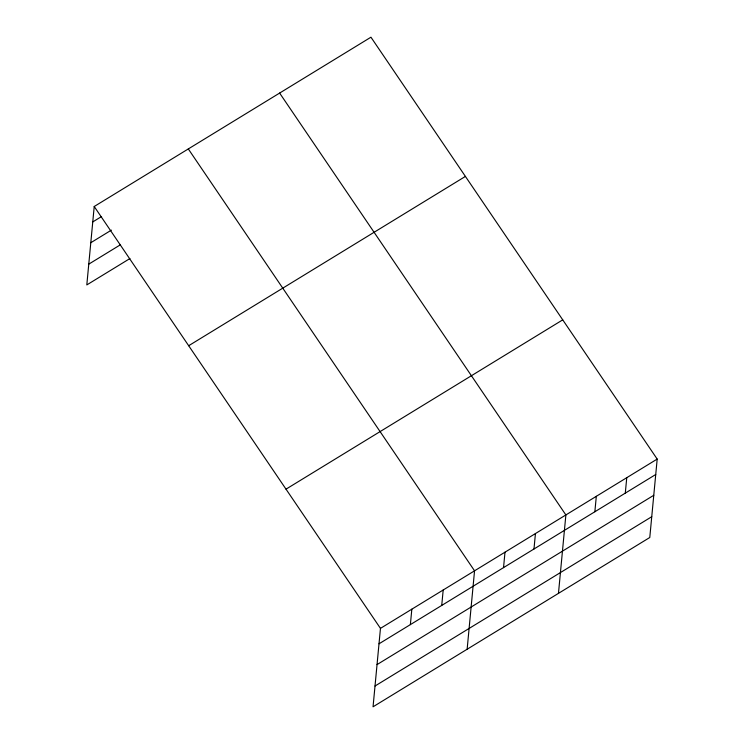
<?xml version="1.0" encoding="UTF-8"?>
<svg xmlns="http://www.w3.org/2000/svg" width="744" height="744" viewBox="0 0 744 744"><rect width="100%" height="100%" fill="white"/><g stroke="black" fill="none" stroke-linecap="round" stroke-linejoin="round"><path stroke-width="1.12" d="M94.218 206.497L380.463 628.373L373.051 706.8L649.782 537.503L657.194 459.076L370.949 37.2L94.218 206.497L86.806 284.924L129.93 258.54M410.372 624.616L411.832 609.187M441.731 605.43L443.192 590.001M467.139 649.242L474.551 570.815L188.306 148.94M503.539 567.626L504.999 552.188M533.978 548.998L535.438 533.569M558.465 593.368L565.877 514.941L279.623 93.065M594.856 511.751L596.316 496.322M625.295 493.133L626.755 477.704M92.758 221.926L101.575 216.532M90.796 242.721L111.377 230.129M88.769 264.139L120.128 244.953M188.678 345.718L465.409 176.421M286.003 489.161L562.734 319.855M380.463 628.373L657.194 459.076M379.012 643.802L655.734 474.505M377.041 664.597L653.771 495.29M375.023 686.014L651.744 516.708"/></g></svg>
